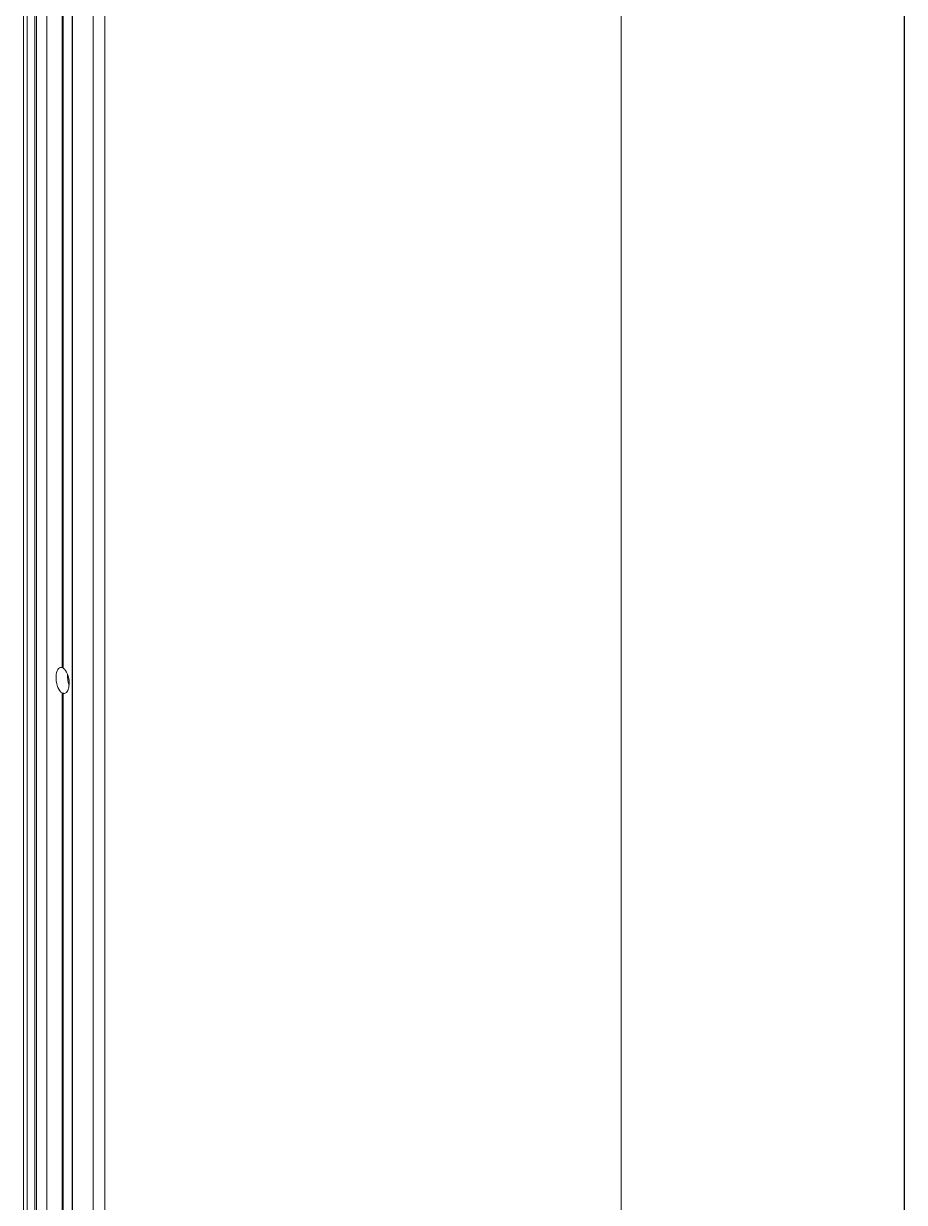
# Model space of a CAD drawing. Header units: millimetres. Extents: x 28932 to 35892, y -771 to 3945.
# Drawn here: x 33771.2 to 33917.1, y 2271.4 to 2466.5 of the extents above; entities that cross this region are included whole.
import ezdxf

# ---------------------------------------------------------------- set-up
doc = ezdxf.new("R2010")
doc.units = ezdxf.units.MM
doc.linetypes.add('K5LT_BASIC', pattern=[0])
doc.linetypes.add('K5LT_THIN', pattern=[0])
doc.layers.add('Системный слой (1)', color=7, linetype='Continuous', true_color=0x909090)

msp = doc.modelspace()

# ---------------------------------------------------------------- linework, layer by layer
at = {"layer": 'Системный слой (1)', "color": 5, "linetype": 'K5LT_BASIC', "lineweight": 20, "true_color": 0x0000ff}
for p, q in [((33771.243, 2086.922), (33771.243, 3870.575)), ((33773.374, 2085.532), (33773.375, 3869.355)), ((33779.277, 2082.085), (33779.277, 3865.909)), ((33782.758, 3864.736), (33782.757, 2080.912)), ((33784.715, 2081.086), (33784.716, 3854.98)), ((33870.179, 3238.573), (33870.178, 2042.85)), ((33917.053, 2021.836), (33917.054, 3217.559)), ((33917.107, 2021.844), (33917.108, 3217.535)), ((33777.612, 2536.784), (33777.612, 2359.883)), ((33777.799, 2536.7), (33777.799, 2359.799)), ((33777.612, 2355.673), (33777.612, 2206.06)), ((33777.799, 2355.589), (33777.799, 2205.975))]:
    msp.add_line(p, q, dxfattribs=at)
at = {"layer": 'Системный слой (1)', "color": 7, "linetype": 'K5LT_THIN', "lineweight": 5}
for p, q in [((33771.83, 3870.18), (33771.829, 2086.356)), ((33773.111, 3869.605), (33773.11, 2085.782)), ((33775.097, 3867.882), (33775.096, 2084.059)), ((33779.344, 3865.859), (33779.343, 2082.035))]:
    msp.add_line(p, q, dxfattribs=at)
at = {"layer": 'Системный слой (1)', "color": 5, "linetype": 'K5LT_BASIC', "lineweight": 20, "true_color": 0x0000ff}
for centre, major_axis, ratio, start_param, end_param in [((33777.706, 2357.736), (-0.323, 2.163), 0.4829631, 0, 2.7557142), ((33777.706, 2357.736), (-0.323, 2.163), 0.4829631, 6.068946, 6.2831853), ((33777.868, 2357.76), (-2.974, 0.409), 0.7004324, 4.8313045, 4.894155), ((33777.706, 2357.736), (-0.323, 2.163), 0.4829631, 4.4123301, 5.8973068), ((33779.6, 2358.019), (-0.323, 2.163), 0.4829631, 1.1349895, 2.0066032), ((33777.706, 2357.736), (0.323, -2.163), 0.4829631, 0, 1.2707374), ((33777.868, 2357.76), (-2.974, 0.409), 0.7004324, 1.5809231, 1.6667427), ((33777.868, 2357.76), (-0.309, -2.248), 0.328644, 0.3101857, 0.3960053), ((33777.706, 2357.736), (0.323, -2.163), 0.4829631, 6.068946, 6.2831853)]:
    msp.add_ellipse(centre, major_axis=major_axis, ratio=ratio, start_param=start_param, end_param=end_param, dxfattribs=at)

doc.saveas('drawing.dxf')
